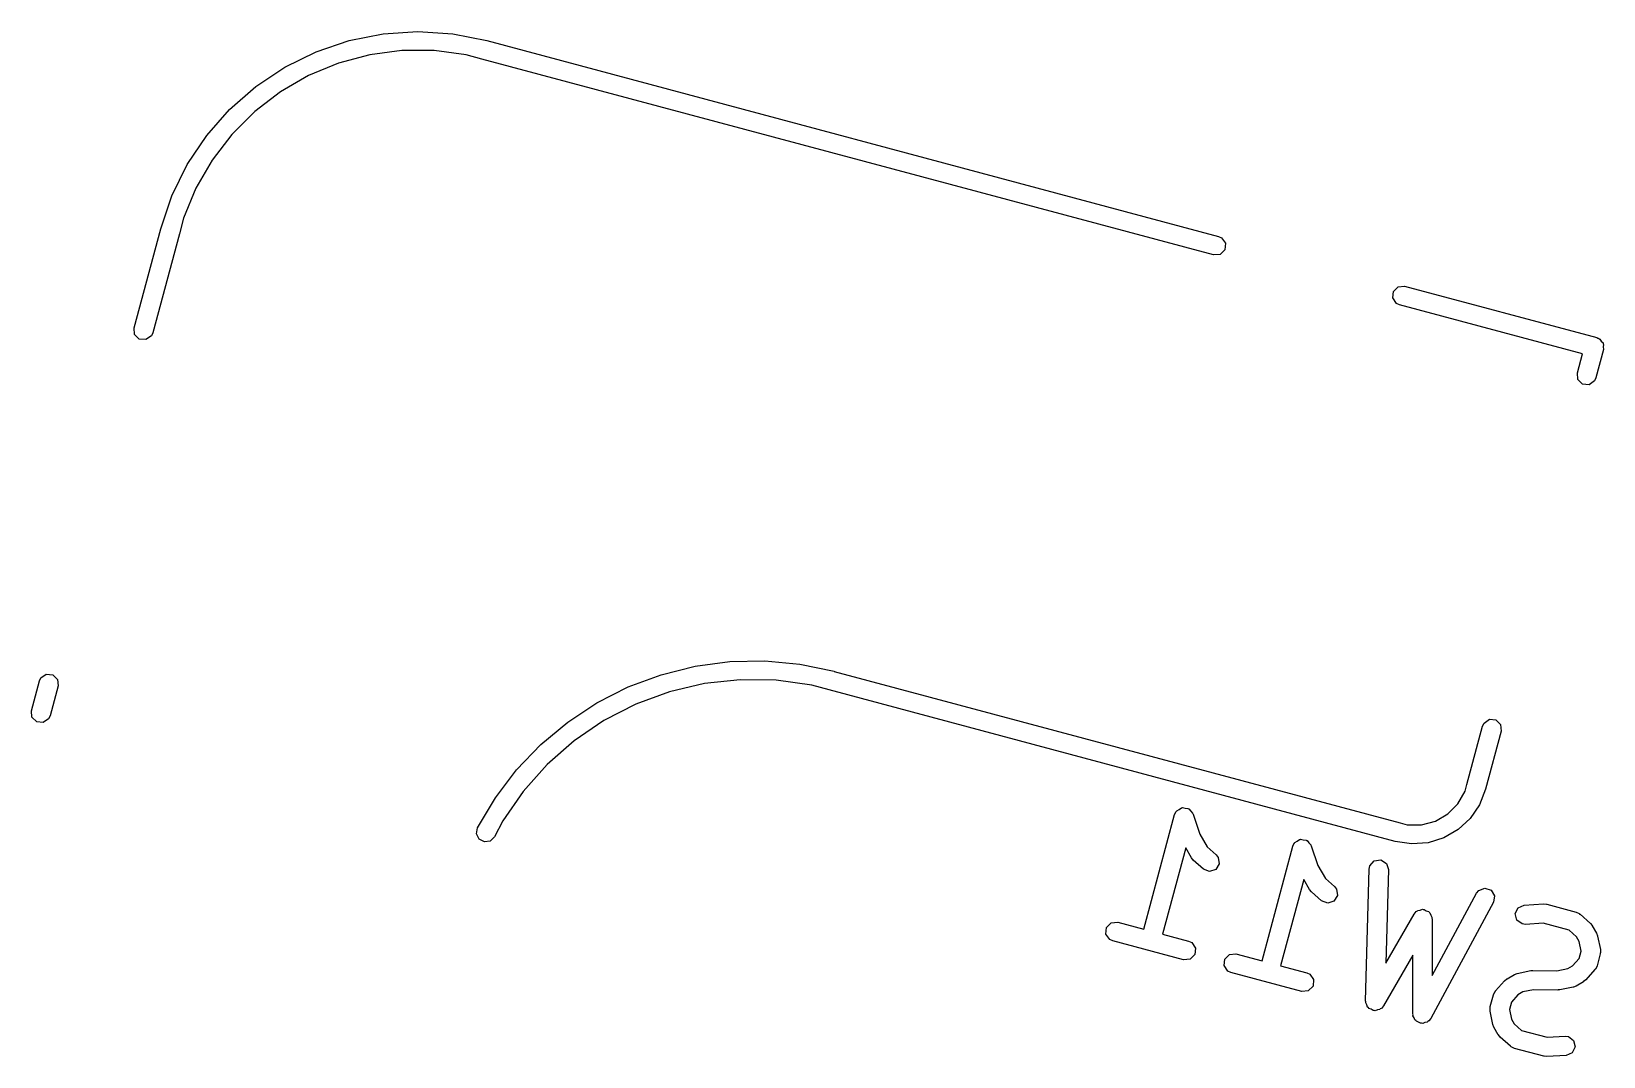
# Model space of a CAD drawing. Extents: x 60 to 335, y -155 to -27.
# Drawn here: x 139.82 to 152.07, y -84.88 to -76.89 of the extents above; entities that cross this region are included whole.
import ezdxf

# ---------------------------------------------------------------- set-up
doc = ezdxf.new("R2010")
doc.units = 0
doc.layers.add('BLACK', color=7, linetype='CONTINUOUS')

msp = doc.modelspace()

# ---------------------------------------------------------------- linework, layer by layer
at = {"layer": 'BLACK', "linetype": 'CONTINUOUS'}
for p, q in [((142.564, -76.9102), (142.835, -76.8924)), ((142.835, -76.8924), (143.106, -76.9102)), ((142.041, -77.0503), (142.298, -76.9631)), ((142.298, -76.9631), (142.564, -76.9102)), ((143.106, -76.9102), (143.372, -76.9631)), ((143.372, -76.9631), (143.372, -76.9631)), ((143.372, -76.9631), (149.071, -78.4901)), ((141.798, -77.1704), (142.041, -77.0503)), ((142.215, -77.1406), (141.982, -77.2372)), ((142.459, -77.0753), (142.215, -77.1406)), ((142.709, -77.0424), (142.459, -77.0753)), ((142.961, -77.0424), (142.709, -77.0424)), ((143.211, -77.0753), (142.961, -77.0424)), ((143.333, -77.108), (143.211, -77.0753)), ((149.032, -78.635), (143.333, -77.108)), ((143.333, -77.108), (143.333, -77.108)), ((141.572, -77.3212), (141.798, -77.1704)), ((141.982, -77.2372), (141.763, -77.3634)), ((141.368, -77.5001), (141.572, -77.3212)), ((141.763, -77.3634), (141.563, -77.517)), ((141.189, -77.7042), (141.368, -77.5001)), ((141.563, -77.517), (141.385, -77.6954)), ((141.038, -77.9299), (141.189, -77.7042)), ((141.385, -77.6954), (141.231, -77.8956)), ((140.918, -78.1733), (141.038, -77.9299)), ((141.231, -77.8956), (141.105, -78.1142)), ((141.105, -78.1142), (141.008, -78.3473)), ((140.831, -78.4303), (140.918, -78.1733)), ((141.008, -78.3473), (140.976, -78.4692)), ((140.624, -79.2031), (140.831, -78.4303)), ((140.976, -78.4692), (140.769, -79.2419)), ((140.831, -78.4303), (140.831, -78.4303)), ((140.976, -78.4692), (140.976, -78.4692)), ((149.071, -78.4901), (149.095, -78.5011)), ((149.12, -78.5943), (149.083, -78.6305)), ((149.095, -78.5011), (149.124, -78.5432)), ((149.124, -78.5432), (149.12, -78.5943)), ((149.083, -78.6305), (149.032, -78.635)), ((150.428, -78.9702), (150.433, -78.9191)), ((150.457, -79.0122), (150.428, -78.9702)), ((150.433, -78.9191), (150.469, -78.8828)), ((150.469, -78.8828), (150.52, -78.8783)), ((150.52, -78.8783), (152.017, -79.2795)), ((150.481, -79.0232), (150.457, -79.0122)), ((151.906, -79.405), (150.481, -79.0232)), ((140.628, -79.2542), (140.624, -79.2031)), ((140.664, -79.2905), (140.628, -79.2542)), ((140.716, -79.2949), (140.664, -79.2905)), ((140.758, -79.2655), (140.716, -79.2949)), ((140.769, -79.2419), (140.758, -79.2655)), ((152.017, -79.2795), (152.026, -79.2837)), ((152.026, -79.2837), (152.029, -79.284)), ((152.029, -79.284), (152.032, -79.2863)), ((152.032, -79.2863), (152.041, -79.2905)), ((152.041, -79.2905), (152.052, -79.3065)), ((152.052, -79.3065), (152.066, -79.3203)), ((152.066, -79.3203), (152.066, -79.327)), ((152.066, -79.327), (152.07, -79.3325)), ((152.07, -79.3325), (152.068, -79.352)), ((152.068, -79.352), (152.07, -79.3714)), ((151.866, -79.5547), (151.906, -79.405)), ((152.07, -79.3714), (152.011, -79.5935)), ((151.87, -79.6058), (151.866, -79.5547)), ((152.011, -79.5935), (152, -79.6171)), ((151.906, -79.6421), (151.87, -79.6058)), ((151.958, -79.6466), (151.906, -79.6421)), ((152, -79.6171), (151.958, -79.6466)), ((145.264, -81.8048), (145.537, -81.7995)), ((145.537, -81.7995), (145.809, -81.8248)), ((139.897, -81.9324), (139.939, -81.9029)), ((139.939, -81.9029), (139.99, -81.9074)), ((139.99, -81.9074), (140.026, -81.9437)), ((144.473, -82.0028), (144.729, -81.9071)), ((144.729, -81.9071), (144.994, -81.8408)), ((144.994, -81.8408), (145.264, -81.8048)), ((145.809, -81.8248), (146.077, -81.8806)), ((146.077, -81.8806), (146.077, -81.8806)), ((146.077, -81.8806), (146.077, -81.8807)), ((146.077, -81.8807), (146.077, -81.8807)), ((146.077, -81.8807), (150.486, -83.0621)), ((139.824, -82.1878), (139.886, -81.956)), ((139.886, -81.956), (139.897, -81.9324)), ((140.031, -81.9948), (139.969, -82.2266)), ((140.026, -81.9437), (140.031, -81.9948)), ((144.229, -82.1266), (144.473, -82.0028)), ((144.794, -82.0394), (144.531, -82.1361)), ((145.067, -81.9757), (144.794, -82.0394)), ((145.345, -81.9458), (145.067, -81.9757)), ((145.625, -81.9504), (145.345, -81.9458)), ((145.903, -81.9892), (145.625, -81.9504)), ((146.038, -82.0255), (145.903, -81.9892)), ((150.447, -83.207), (146.038, -82.0255)), ((146.038, -82.0255), (146.038, -82.0255)), ((146.038, -82.0255), (146.038, -82.0255)), ((146.038, -82.0255), (146.038, -82.0255)), ((144.001, -82.277), (144.229, -82.1266)), ((144.531, -82.1361), (144.282, -82.2643)), ((139.828, -82.2389), (139.824, -82.1878)), ((139.865, -82.2752), (139.828, -82.2389)), ((139.916, -82.2796), (139.865, -82.2752)), ((139.958, -82.2502), (139.916, -82.2796)), ((139.969, -82.2266), (139.958, -82.2502)), ((143.792, -82.4521), (144.001, -82.277)), ((144.282, -82.2643), (144.051, -82.4221)), ((151.128, -82.3076), (151.139, -82.284)), ((151.139, -82.284), (151.181, -82.2546)), ((151.181, -82.2546), (151.232, -82.259)), ((151.232, -82.259), (151.268, -82.2953)), ((151.006, -82.7616), (151.128, -82.3076)), ((151.273, -82.3464), (151.151, -82.8004)), ((151.268, -82.2953), (151.273, -82.3464)), ((143.603, -82.6497), (143.792, -82.4521)), ((144.051, -82.4221), (143.841, -82.6071)), ((143.438, -82.8672), (143.603, -82.6497)), ((143.841, -82.6071), (143.655, -82.8165)), ((150.992, -82.8156), (151.006, -82.7616)), ((151.006, -82.7616), (151.006, -82.7616)), ((151.006, -82.7616), (151.006, -82.7616)), ((143.298, -83.1019), (143.438, -82.8672)), ((143.655, -82.8165), (143.496, -83.0471)), ((150.936, -82.9126), (150.992, -82.8156)), ((151.151, -82.8004), (151.104, -82.9203)), ((151.151, -82.8004), (151.151, -82.8004)), ((148.49, -83.8913), (148.729, -82.9978)), ((148.729, -82.9978), (148.74, -82.9742)), ((148.74, -82.9742), (148.744, -82.9717)), ((148.744, -82.9717), (148.745, -82.9677)), ((148.745, -82.9677), (148.764, -82.9573)), ((148.764, -82.9573), (148.782, -82.9448)), ((148.782, -82.9448), (148.786, -82.9452)), ((148.786, -82.9452), (148.79, -82.9431)), ((148.79, -82.9431), (148.812, -82.9474)), ((148.812, -82.9474), (148.833, -82.9492)), ((148.833, -82.9492), (148.836, -82.9523)), ((148.836, -82.9523), (148.84, -82.9531)), ((148.84, -82.9531), (148.854, -82.9701)), ((148.854, -82.9701), (148.869, -82.9855)), ((148.869, -82.9855), (148.87, -82.9898)), ((148.87, -82.9898), (148.873, -82.9932)), ((148.873, -82.9932), (148.925, -83.1488)), ((150.76, -83.0476), (150.857, -82.9917)), ((150.857, -82.9917), (150.936, -82.9126)), ((151.032, -83.0267), (150.937, -83.1142)), ((151.104, -82.9203), (151.032, -83.0267)), ((143.291, -83.1476), (143.298, -83.1019)), ((143.311, -83.1891), (143.291, -83.1476)), ((143.496, -83.0471), (143.431, -83.1712)), ((148.925, -83.1488), (148.983, -83.2485)), ((150.486, -83.0621), (150.486, -83.0622)), ((150.486, -83.0622), (150.54, -83.0766)), ((150.54, -83.0766), (150.652, -83.0766)), ((150.652, -83.0766), (150.76, -83.0476)), ((150.937, -83.1142), (150.826, -83.1786)), ((143.352, -83.2105), (143.311, -83.1891)), ((143.398, -83.2037), (143.352, -83.2105)), ((143.431, -83.1712), (143.398, -83.2037)), ((143.431, -83.1712), (143.431, -83.1712)), ((148.815, -83.2575), (148.635, -83.9301)), ((148.859, -83.334), (148.815, -83.2575)), ((148.983, -83.2485), (149.053, -83.311)), ((149.41, -84.1378), (149.649, -83.2443)), ((149.649, -83.2443), (149.66, -83.2207)), ((149.66, -83.2207), (149.664, -83.2182)), ((149.664, -83.2182), (149.665, -83.2142)), ((149.665, -83.2142), (149.684, -83.2038)), ((149.684, -83.2038), (149.702, -83.1913)), ((149.702, -83.1913), (149.706, -83.1916)), ((149.706, -83.1916), (149.71, -83.1896)), ((149.71, -83.1896), (149.731, -83.1938)), ((149.731, -83.1938), (149.753, -83.1957)), ((149.753, -83.1957), (149.756, -83.1988)), ((149.756, -83.1988), (149.76, -83.1996)), ((149.76, -83.1996), (149.774, -83.2166)), ((149.774, -83.2166), (149.789, -83.232)), ((149.789, -83.232), (149.79, -83.2363)), ((149.79, -83.2363), (149.792, -83.2397)), ((149.792, -83.2397), (149.845, -83.3953)), ((150.574, -83.2262), (150.447, -83.207)), ((150.447, -83.207), (150.447, -83.207)), ((150.447, -83.207), (150.447, -83.207)), ((150.703, -83.2166), (150.574, -83.2262)), ((150.826, -83.1786), (150.703, -83.2166)), ((148.86, -83.3351), (148.859, -83.334)), ((148.874, -83.3526), (148.86, -83.3351)), ((148.954, -83.4233), (148.874, -83.3526)), ((149.077, -83.3822), (149.05, -83.4259)), ((149.053, -83.311), (149.069, -83.3314)), ((149.069, -83.3314), (149.077, -83.3822)), ((150.25, -83.3963), (150.284, -83.358)), ((150.284, -83.358), (150.334, -83.3505)), ((150.334, -83.3505), (150.378, -83.3774)), ((150.378, -83.3774), (150.394, -83.426)), ((149.001, -83.4421), (148.954, -83.4233)), ((149.05, -83.4259), (149.001, -83.4421)), ((149.735, -83.504), (149.554, -84.1766)), ((149.779, -83.5805), (149.735, -83.504)), ((149.845, -83.3953), (149.903, -83.495)), ((149.903, -83.495), (149.973, -83.5575)), ((150.216, -84.4494), (150.244, -83.4218)), ((150.244, -83.4218), (150.25, -83.3963)), ((150.394, -83.426), (150.374, -84.1565)), ((149.78, -83.5815), (149.779, -83.5805)), ((149.794, -83.5991), (149.78, -83.5815)), ((149.874, -83.6698), (149.794, -83.5991)), ((149.997, -83.6287), (149.97, -83.6724)), ((149.973, -83.5575), (149.989, -83.5779)), ((149.989, -83.5779), (149.997, -83.6287)), ((150.734, -84.2529), (151.081, -83.6101)), ((151.081, -83.6101), (151.098, -83.5897)), ((151.098, -83.5897), (151.145, -83.5708)), ((151.145, -83.5708), (151.194, -83.587)), ((151.194, -83.587), (151.221, -83.6307)), ((151.221, -83.6307), (151.213, -83.6814)), ((149.921, -83.6886), (149.874, -83.6698)), ((149.97, -83.6724), (149.921, -83.6886)), ((150.594, -83.7734), (150.611, -83.7534)), ((150.611, -83.7534), (150.618, -83.7511)), ((150.618, -83.7511), (150.622, -83.7458)), ((150.622, -83.7458), (150.641, -83.7425)), ((150.641, -83.7425), (150.659, -83.7358)), ((150.659, -83.7358), (150.666, -83.7382)), ((150.666, -83.7382), (150.673, -83.737)), ((150.673, -83.737), (150.689, -83.7467)), ((150.689, -83.7467), (150.708, -83.7533)), ((150.708, -83.7533), (150.711, -83.7593)), ((150.711, -83.7593), (150.717, -83.7627)), ((151.213, -83.6814), (150.724, -84.5857)), ((151.382, -83.7695), (151.405, -83.7236)), ((151.405, -83.7236), (151.452, -83.7032)), ((151.452, -83.7032), (151.603, -83.6942)), ((151.603, -83.6942), (151.625, -83.6967)), ((151.625, -83.6967), (151.627, -83.6966)), ((151.627, -83.6966), (151.857, -83.7582)), ((151.857, -83.7582), (151.88, -83.7692)), ((148.194, -83.9286), (148.199, -83.8775)), ((148.199, -83.8775), (148.235, -83.8412)), ((148.235, -83.8412), (148.286, -83.8368)), ((148.286, -83.8368), (148.49, -83.8913)), ((150.374, -84.1565), (150.594, -83.7734)), ((150.717, -83.7627), (150.724, -83.7809)), ((150.724, -83.7809), (150.733, -83.7977)), ((150.733, -83.7977), (150.732, -83.8045)), ((150.732, -83.8045), (150.734, -83.8109)), ((150.734, -83.8109), (150.734, -84.2529)), ((151.394, -83.8194), (151.382, -83.7695)), ((151.436, -83.8499), (151.394, -83.8194)), ((151.461, -83.8529), (151.436, -83.8499)), ((151.6, -83.8446), (151.461, -83.8529)), ((151.801, -83.8985), (151.6, -83.8446)), ((151.88, -83.7692), (151.883, -83.7729)), ((151.883, -83.7729), (151.887, -83.7745)), ((151.887, -83.7745), (151.967, -83.8452)), ((151.967, -83.8452), (151.981, -83.8627)), ((151.981, -83.8627), (151.982, -83.8638)), ((151.982, -83.8638), (152.016, -83.9221)), ((148.224, -83.9706), (148.194, -83.9286)), ((148.247, -83.9816), (148.224, -83.9706)), ((148.799, -84.1295), (148.247, -83.9816)), ((148.635, -83.9301), (148.838, -83.9847)), ((148.838, -83.9847), (148.862, -83.9957)), ((148.862, -83.9957), (148.891, -84.0377)), ((151.858, -83.9493), (151.801, -83.8985)), ((151.88, -83.9866), (151.858, -83.9493)), ((151.895, -84.0616), (151.88, -83.9866)), ((152.016, -83.9221), (152.023, -83.9432)), ((152.023, -83.9432), (152.024, -83.9446)), ((152.024, -83.9446), (152.045, -84.0489)), ((148.85, -84.1251), (148.799, -84.1295)), ((148.887, -84.0888), (148.85, -84.1251)), ((148.891, -84.0377), (148.887, -84.0888)), ((149.114, -84.1751), (149.119, -84.124)), ((149.119, -84.124), (149.155, -84.0877)), ((149.155, -84.0877), (149.206, -84.0832)), ((149.206, -84.0832), (149.41, -84.1378)), ((150.584, -84.092), (150.356, -84.4889)), ((150.584, -84.55), (150.584, -84.092)), ((151.829, -84.1767), (151.879, -84.1194)), ((151.879, -84.1194), (151.895, -84.0616)), ((152.044, -84.0833), (152.02, -84.1753)), ((152.046, -84.0749), (152.044, -84.0789)), ((152.044, -84.0789), (152.044, -84.0833)), ((152.045, -84.0489), (152.046, -84.0749)), ((149.144, -84.2171), (149.114, -84.1751)), ((149.167, -84.2281), (149.144, -84.2171)), ((149.719, -84.376), (149.167, -84.2281)), ((149.554, -84.1766), (149.758, -84.2311)), ((149.758, -84.2311), (149.782, -84.2422)), ((149.782, -84.2422), (149.811, -84.2842)), ((151.318, -84.2774), (151.376, -84.2437)), ((151.376, -84.2437), (151.397, -84.236)), ((151.397, -84.236), (151.398, -84.2352)), ((151.398, -84.2352), (151.503, -84.2138)), ((151.503, -84.2138), (151.516, -84.2135)), ((151.516, -84.2135), (151.519, -84.2123)), ((151.519, -84.2123), (151.707, -84.2155)), ((151.707, -84.2155), (151.791, -84.1982)), ((151.791, -84.1982), (151.829, -84.1767)), ((152.003, -84.2057), (151.933, -84.2854)), ((152.005, -84.2015), (152.003, -84.2057)), ((152.009, -84.1989), (152.005, -84.2015)), ((152.02, -84.1753), (152.009, -84.1989)), ((149.77, -84.3716), (149.719, -84.376)), ((149.807, -84.3353), (149.77, -84.3716)), ((149.811, -84.2842), (149.807, -84.3353)), ((151.227, -84.3764), (151.228, -84.3722)), ((151.228, -84.3722), (151.299, -84.2926)), ((151.299, -84.2926), (151.317, -84.2786)), ((151.317, -84.2786), (151.318, -84.2774)), ((151.525, -84.3624), (151.44, -84.3797)), ((151.713, -84.3656), (151.525, -84.3624)), ((151.716, -84.3644), (151.713, -84.3656)), ((151.729, -84.3641), (151.716, -84.3644)), ((151.833, -84.3427), (151.729, -84.3641)), ((151.835, -84.3419), (151.833, -84.3427)), ((151.856, -84.3342), (151.835, -84.3419)), ((151.914, -84.3005), (151.856, -84.3342)), ((151.915, -84.2993), (151.914, -84.3005)), ((151.933, -84.2854), (151.915, -84.2993)), ((150.218, -84.4568), (150.216, -84.4494)), ((150.217, -84.4646), (150.218, -84.4568)), ((150.226, -84.4806), (150.217, -84.4646)), ((150.232, -84.4981), (150.226, -84.4806)), ((150.356, -84.4889), (150.339, -84.5089)), ((151.187, -84.4946), (151.212, -84.4026)), ((151.188, -84.499), (151.187, -84.4946)), ((151.212, -84.4026), (151.223, -84.379)), ((151.223, -84.379), (151.227, -84.3764)), ((151.352, -84.4585), (151.337, -84.5163)), ((151.403, -84.4012), (151.352, -84.4585)), ((151.44, -84.3797), (151.403, -84.4012)), ((150.238, -84.5022), (150.232, -84.4981)), ((150.242, -84.509), (150.238, -84.5022)), ((150.26, -84.5153), (150.242, -84.509)), ((150.275, -84.525), (150.26, -84.5153)), ((150.283, -84.5238), (150.275, -84.525)), ((150.291, -84.5265), (150.283, -84.5238)), ((150.308, -84.5202), (150.291, -84.5265)), ((150.326, -84.5175), (150.308, -84.5202)), ((150.331, -84.5116), (150.326, -84.5175)), ((150.339, -84.5089), (150.331, -84.5116)), ((150.586, -84.5574), (150.584, -84.55)), ((150.585, -84.5652), (150.586, -84.5574)), ((150.595, -84.5809), (150.585, -84.5652)), ((150.601, -84.5982), (150.595, -84.5809)), ((150.608, -84.6022), (150.601, -84.5982)), ((150.612, -84.6089), (150.608, -84.6022)), ((150.629, -84.6147), (150.612, -84.6089)), ((150.645, -84.6239), (150.629, -84.6147)), ((150.678, -84.6183), (150.661, -84.6251)), ((150.696, -84.6151), (150.678, -84.6183)), ((150.701, -84.6091), (150.696, -84.6151)), ((150.708, -84.6062), (150.701, -84.6091)), ((150.724, -84.5857), (150.708, -84.6062)), ((151.186, -84.503), (151.188, -84.499)), ((151.186, -84.529), (151.186, -84.503)), ((151.208, -84.6333), (151.186, -84.529)), ((151.337, -84.5163), (151.352, -84.5913)), ((151.352, -84.5913), (151.374, -84.6286)), ((150.653, -84.6226), (150.645, -84.6239)), ((150.661, -84.6251), (150.653, -84.6226)), ((151.208, -84.6347), (151.208, -84.6333)), ((151.216, -84.6558), (151.208, -84.6347)), ((151.25, -84.7141), (151.216, -84.6558)), ((151.251, -84.7152), (151.25, -84.7141)), ((151.265, -84.7327), (151.251, -84.7152)), ((151.345, -84.8034), (151.265, -84.7327)), ((151.374, -84.6286), (151.431, -84.6794)), ((151.431, -84.6794), (151.632, -84.7333)), ((151.632, -84.7333), (151.77, -84.725)), ((151.77, -84.725), (151.796, -84.728)), ((151.796, -84.728), (151.837, -84.7586)), ((151.349, -84.805), (151.345, -84.8034)), ((151.351, -84.8087), (151.349, -84.805)), ((151.375, -84.8197), (151.351, -84.8087)), ((151.605, -84.8813), (151.375, -84.8197)), ((151.826, -84.8543), (151.779, -84.8747)), ((151.849, -84.8085), (151.826, -84.8543)), ((151.837, -84.7586), (151.849, -84.8085)), ((151.607, -84.8812), (151.605, -84.8813)), ((151.629, -84.8838), (151.607, -84.8812)), ((151.779, -84.8747), (151.629, -84.8838))]:
    msp.add_line(p, q, dxfattribs=at)

doc.saveas('drawing.dxf')
